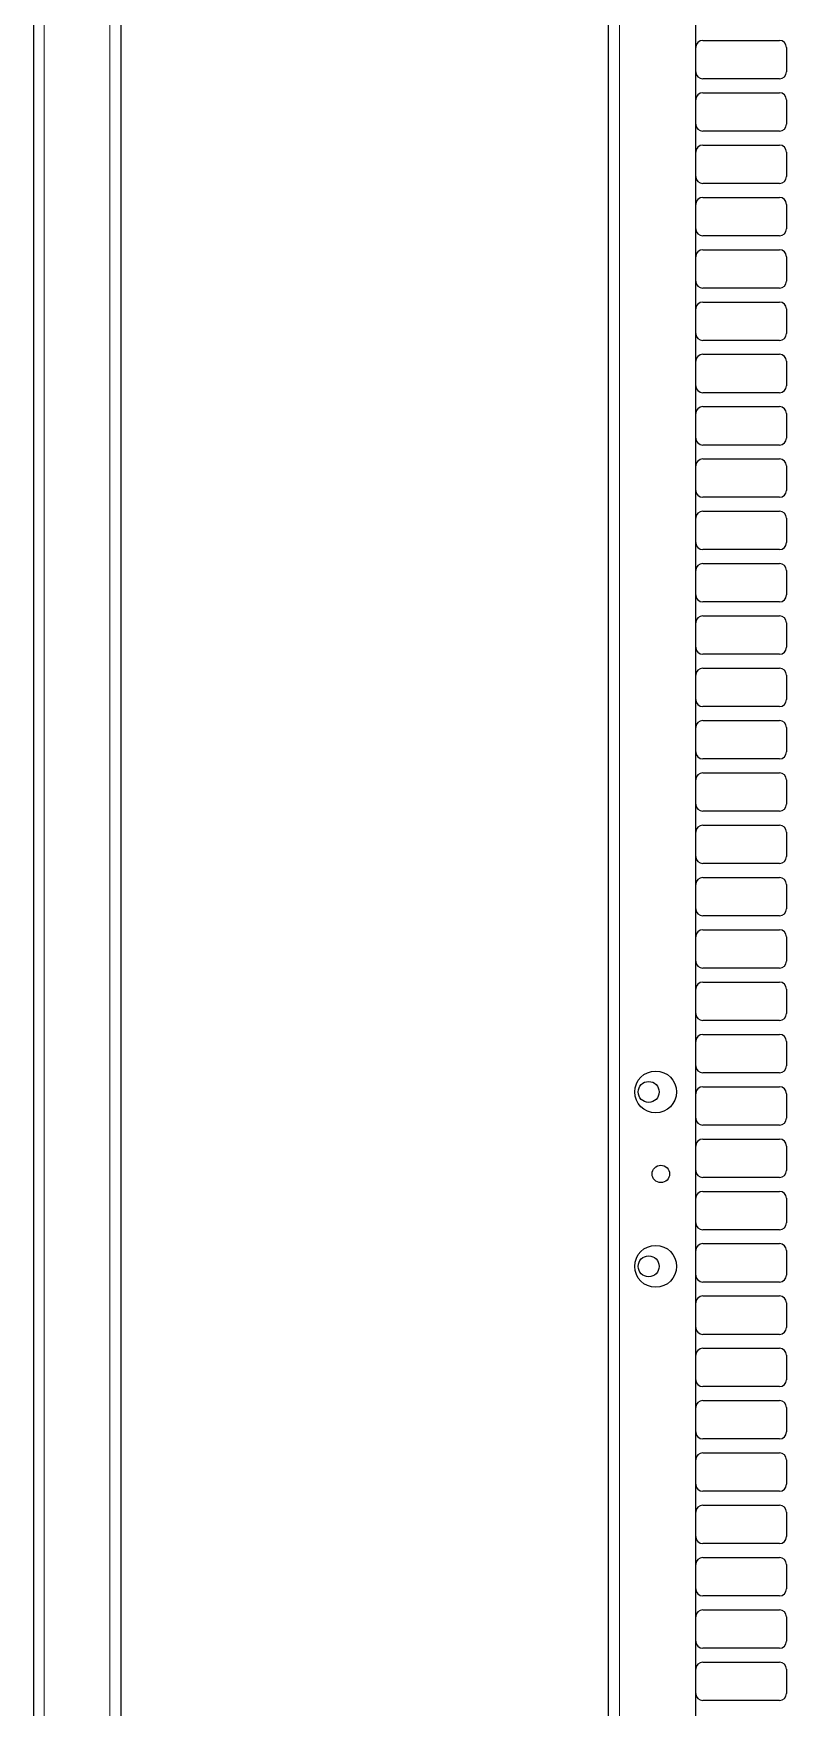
# Model space of a CAD drawing. Header units: millimetres. Extents: x -1052 to 1235, y -90 to 1990.
# Drawn here: x 119.4 to 335.2, y 1034.3 to 1514.3 of the extents above; entities that cross this region are included whole.
import ezdxf

# ---------------------------------------------------------------- set-up
doc = ezdxf.new("R2010")
doc.units = ezdxf.units.MM

msp = doc.modelspace()

# ---------------------------------------------------------------- linework, layer by layer
at = {"color": 8, "linetype": 'Continuous', "lineweight": 18}
for p, q in [((122.54, 1802.3), (122.54, 142.92)), ((141.34, 127.77), (141.34, 1802.3)), ((287.33, 119.3), (287.33, 1773.1))]:
    msp.add_line(p, q, dxfattribs=at)
at = {"color": 7, "linetype": 'Continuous', "lineweight": 25}
for p, q in [((144.44, 1802.3), (144.44, 130.68)), ((284.23, 119.3), (284.23, 1802.3)), ((119.44, 1773.1), (119.44, 138.3)), ((309.23, 119.3), (309.23, 1773.1)), ((311.23, 1512.3), (333.23, 1512.3)), ((335.23, 1510.3), (335.23, 1503.3)), ((333.23, 1501.3), (311.23, 1501.3)), ((311.23, 1497.3), (333.23, 1497.3)), ((335.23, 1495.3), (335.23, 1488.3)), ((333.23, 1486.3), (311.23, 1486.3)), ((311.23, 1482.3), (333.23, 1482.3)), ((335.23, 1480.3), (335.23, 1473.3)), ((333.23, 1471.3), (311.23, 1471.3)), ((311.23, 1467.3), (333.23, 1467.3)), ((335.23, 1465.3), (335.23, 1458.3)), ((333.23, 1456.3), (311.23, 1456.3)), ((311.23, 1452.3), (333.23, 1452.3)), ((335.23, 1450.3), (335.23, 1443.3)), ((333.23, 1441.3), (311.23, 1441.3)), ((311.23, 1437.3), (333.23, 1437.3)), ((335.23, 1435.3), (335.23, 1428.3)), ((333.23, 1426.3), (311.23, 1426.3)), ((311.23, 1422.3), (333.23, 1422.3)), ((335.23, 1420.3), (335.23, 1413.3)), ((333.23, 1411.3), (311.23, 1411.3)), ((311.23, 1407.3), (333.23, 1407.3)), ((335.23, 1405.3), (335.23, 1398.3)), ((333.23, 1396.3), (311.23, 1396.3)), ((311.23, 1392.3), (333.23, 1392.3)), ((335.23, 1390.3), (335.23, 1383.3)), ((333.23, 1381.3), (311.23, 1381.3)), ((311.23, 1377.3), (333.23, 1377.3)), ((335.23, 1375.3), (335.23, 1368.3)), ((333.23, 1366.3), (311.23, 1366.3)), ((311.23, 1362.3), (333.23, 1362.3)), ((335.23, 1360.3), (335.23, 1353.3)), ((333.23, 1351.3), (311.23, 1351.3)), ((311.23, 1347.3), (333.23, 1347.3)), ((335.23, 1345.3), (335.23, 1338.3)), ((333.23, 1336.3), (311.23, 1336.3)), ((311.23, 1332.3), (333.23, 1332.3)), ((335.23, 1330.3), (335.23, 1323.3)), ((333.23, 1321.3), (311.23, 1321.3)), ((311.23, 1317.3), (333.23, 1317.3)), ((335.23, 1315.3), (335.23, 1308.3)), ((333.23, 1306.3), (311.23, 1306.3)), ((311.23, 1302.3), (333.23, 1302.3)), ((335.23, 1300.3), (335.23, 1293.3)), ((333.23, 1291.3), (311.23, 1291.3)), ((311.23, 1287.3), (333.23, 1287.3)), ((335.23, 1285.3), (335.23, 1278.3)), ((333.23, 1276.3), (311.23, 1276.3)), ((311.23, 1272.3), (333.23, 1272.3)), ((335.23, 1270.3), (335.23, 1263.3)), ((333.23, 1261.3), (311.23, 1261.3)), ((311.23, 1257.3), (333.23, 1257.3)), ((335.23, 1255.3), (335.23, 1248.3)), ((333.23, 1246.3), (311.23, 1246.3)), ((311.23, 1242.3), (333.23, 1242.3)), ((335.23, 1240.3), (335.23, 1233.3)), ((333.23, 1231.3), (311.23, 1231.3)), ((311.23, 1227.3), (333.23, 1227.3)), ((335.23, 1225.3), (335.23, 1218.3)), ((333.23, 1216.3), (311.23, 1216.3)), ((311.23, 1212.3), (333.23, 1212.3)), ((335.23, 1210.3), (335.23, 1203.3)), ((333.23, 1201.3), (311.23, 1201.3)), ((311.23, 1197.3), (333.23, 1197.3)), ((335.23, 1195.3), (335.23, 1188.3)), ((333.23, 1186.3), (311.23, 1186.3)), ((311.23, 1182.3), (333.23, 1182.3)), ((335.23, 1180.3), (335.23, 1173.3)), ((333.23, 1171.3), (311.23, 1171.3)), ((311.23, 1167.3), (333.23, 1167.3)), ((335.23, 1165.3), (335.23, 1158.3)), ((333.23, 1156.3), (311.23, 1156.3)), ((311.23, 1152.3), (333.23, 1152.3)), ((335.23, 1150.3), (335.23, 1143.3)), ((333.23, 1141.3), (311.23, 1141.3)), ((311.23, 1137.3), (333.23, 1137.3)), ((335.23, 1135.3), (335.23, 1128.3)), ((333.23, 1126.3), (311.23, 1126.3)), ((311.23, 1122.3), (333.23, 1122.3)), ((335.23, 1120.3), (335.23, 1113.3)), ((333.23, 1111.3), (311.23, 1111.3)), ((311.23, 1107.3), (333.23, 1107.3)), ((335.23, 1105.3), (335.23, 1098.3)), ((333.23, 1096.3), (311.23, 1096.3)), ((311.23, 1092.3), (333.23, 1092.3)), ((335.23, 1090.3), (335.23, 1083.3)), ((333.23, 1081.3), (311.23, 1081.3)), ((311.23, 1077.3), (333.23, 1077.3)), ((335.23, 1075.3), (335.23, 1068.3)), ((333.23, 1066.3), (311.23, 1066.3)), ((311.23, 1062.3), (333.23, 1062.3)), ((335.23, 1060.3), (335.23, 1053.3)), ((333.23, 1051.3), (311.23, 1051.3)), ((311.23, 1047.3), (333.23, 1047.3)), ((335.23, 1045.3), (335.23, 1038.3)), ((333.23, 1036.3), (311.23, 1036.3))]:
    msp.add_line(p, q, dxfattribs=at)
for centre, radius in [((297.73, 1210.8), 6), ((295.73, 1210.8), 3), ((299.23, 1187.3), 2.5), ((297.73, 1160.8), 6), ((295.73, 1160.8), 3)]:
    msp.add_circle(centre, radius, dxfattribs=at)
for centre, start, end in [((311.23, 1510.3), 90, 180), ((333.23, 1510.3), 0, 90), ((311.23, 1503.3), 180, 270), ((333.23, 1503.3), 270, 0), ((311.23, 1495.3), 90, 180), ((333.23, 1495.3), 0, 90), ((311.23, 1488.3), 180, 270), ((333.23, 1488.3), 270, 0), ((311.23, 1480.3), 90, 180), ((333.23, 1480.3), 0, 90), ((311.23, 1473.3), 180, 270), ((333.23, 1473.3), 270, 0), ((311.23, 1465.3), 90, 180), ((333.23, 1465.3), 0, 90), ((311.23, 1458.3), 180, 270), ((333.23, 1458.3), 270, 0), ((311.23, 1450.3), 90, 180), ((333.23, 1450.3), 0, 90), ((311.23, 1443.3), 180, 270), ((333.23, 1443.3), 270, 0), ((311.23, 1435.3), 90, 180), ((333.23, 1435.3), 0, 90), ((311.23, 1428.3), 180, 270), ((333.23, 1428.3), 270, 0), ((311.23, 1420.3), 90, 180), ((333.23, 1420.3), 0, 90), ((311.23, 1413.3), 180, 270), ((333.23, 1413.3), 270, 0), ((311.23, 1405.3), 90, 180), ((333.23, 1405.3), 0, 90), ((311.23, 1398.3), 180, 270), ((333.23, 1398.3), 270, 0), ((311.23, 1390.3), 90, 180), ((333.23, 1390.3), 0, 90), ((311.23, 1383.3), 180, 270), ((333.23, 1383.3), 270, 0), ((311.23, 1375.3), 90, 180), ((333.23, 1375.3), 0, 90), ((311.23, 1368.3), 180, 270), ((333.23, 1368.3), 270, 0), ((311.23, 1360.3), 90, 180), ((333.23, 1360.3), 0, 90), ((311.23, 1353.3), 180, 270), ((333.23, 1353.3), 270, 0), ((311.23, 1345.3), 90, 180), ((333.23, 1345.3), 0, 90), ((311.23, 1338.3), 180, 270), ((333.23, 1338.3), 270, 0), ((311.23, 1330.3), 90, 180), ((333.23, 1330.3), 0, 90), ((311.23, 1323.3), 180, 270), ((333.23, 1323.3), 270, 0), ((311.23, 1315.3), 90, 180), ((333.23, 1315.3), 0, 90), ((311.23, 1308.3), 180, 270), ((333.23, 1308.3), 270, 0), ((311.23, 1300.3), 90, 180), ((333.23, 1300.3), 0, 90), ((311.23, 1293.3), 180, 270), ((333.23, 1293.3), 270, 0), ((311.23, 1285.3), 90, 180), ((333.23, 1285.3), 0, 90), ((311.23, 1278.3), 180, 270), ((333.23, 1278.3), 270, 0), ((311.23, 1270.3), 90, 180), ((333.23, 1270.3), 0, 90), ((311.23, 1263.3), 180, 270), ((333.23, 1263.3), 270, 0), ((311.23, 1255.3), 90, 180), ((333.23, 1255.3), 0, 90), ((311.23, 1248.3), 180, 270), ((333.23, 1248.3), 270, 0), ((311.23, 1240.3), 90, 180), ((333.23, 1240.3), 0, 90), ((311.23, 1233.3), 180, 270), ((333.23, 1233.3), 270, 0), ((311.23, 1225.3), 90, 180), ((333.23, 1225.3), 0, 90), ((311.23, 1218.3), 180, 270), ((333.23, 1218.3), 270, 0), ((311.23, 1210.3), 90, 180), ((333.23, 1210.3), 0, 90), ((311.23, 1203.3), 180, 270), ((333.23, 1203.3), 270, 0), ((311.23, 1195.3), 90, 180), ((333.23, 1195.3), 0, 90), ((311.23, 1188.3), 180, 270), ((333.23, 1188.3), 270, 0), ((311.23, 1180.3), 90, 180), ((333.23, 1180.3), 0, 90), ((311.23, 1173.3), 180, 270), ((333.23, 1173.3), 270, 0), ((311.23, 1165.3), 90, 180), ((333.23, 1165.3), 0, 90), ((311.23, 1158.3), 180, 270), ((333.23, 1158.3), 270, 0), ((311.23, 1150.3), 90, 180), ((333.23, 1150.3), 0, 90), ((311.23, 1143.3), 180, 270), ((333.23, 1143.3), 270, 0), ((311.23, 1135.3), 90, 180), ((333.23, 1135.3), 0, 90), ((311.23, 1128.3), 180, 270), ((333.23, 1128.3), 270, 0), ((311.23, 1120.3), 90, 180), ((333.23, 1120.3), 0, 90), ((311.23, 1113.3), 180, 270), ((333.23, 1113.3), 270, 0), ((311.23, 1105.3), 90, 180), ((333.23, 1105.3), 0, 90), ((311.23, 1098.3), 180, 270), ((333.23, 1098.3), 270, 0), ((311.23, 1090.3), 90, 180), ((333.23, 1090.3), 0, 90), ((311.23, 1083.3), 180, 270), ((333.23, 1083.3), 270, 0), ((311.23, 1075.3), 90, 180), ((333.23, 1075.3), 0, 90), ((311.23, 1068.3), 180, 270), ((333.23, 1068.3), 270, 0), ((311.23, 1060.3), 90, 180), ((333.23, 1060.3), 0, 90), ((311.23, 1053.3), 180, 270), ((333.23, 1053.3), 270, 0), ((311.23, 1045.3), 90, 180), ((333.23, 1045.3), 0, 90), ((311.23, 1038.3), 180, 270), ((333.23, 1038.3), 270, 0)]:
    msp.add_arc(centre, 2, start, end, dxfattribs=at)

doc.saveas('drawing.dxf')
